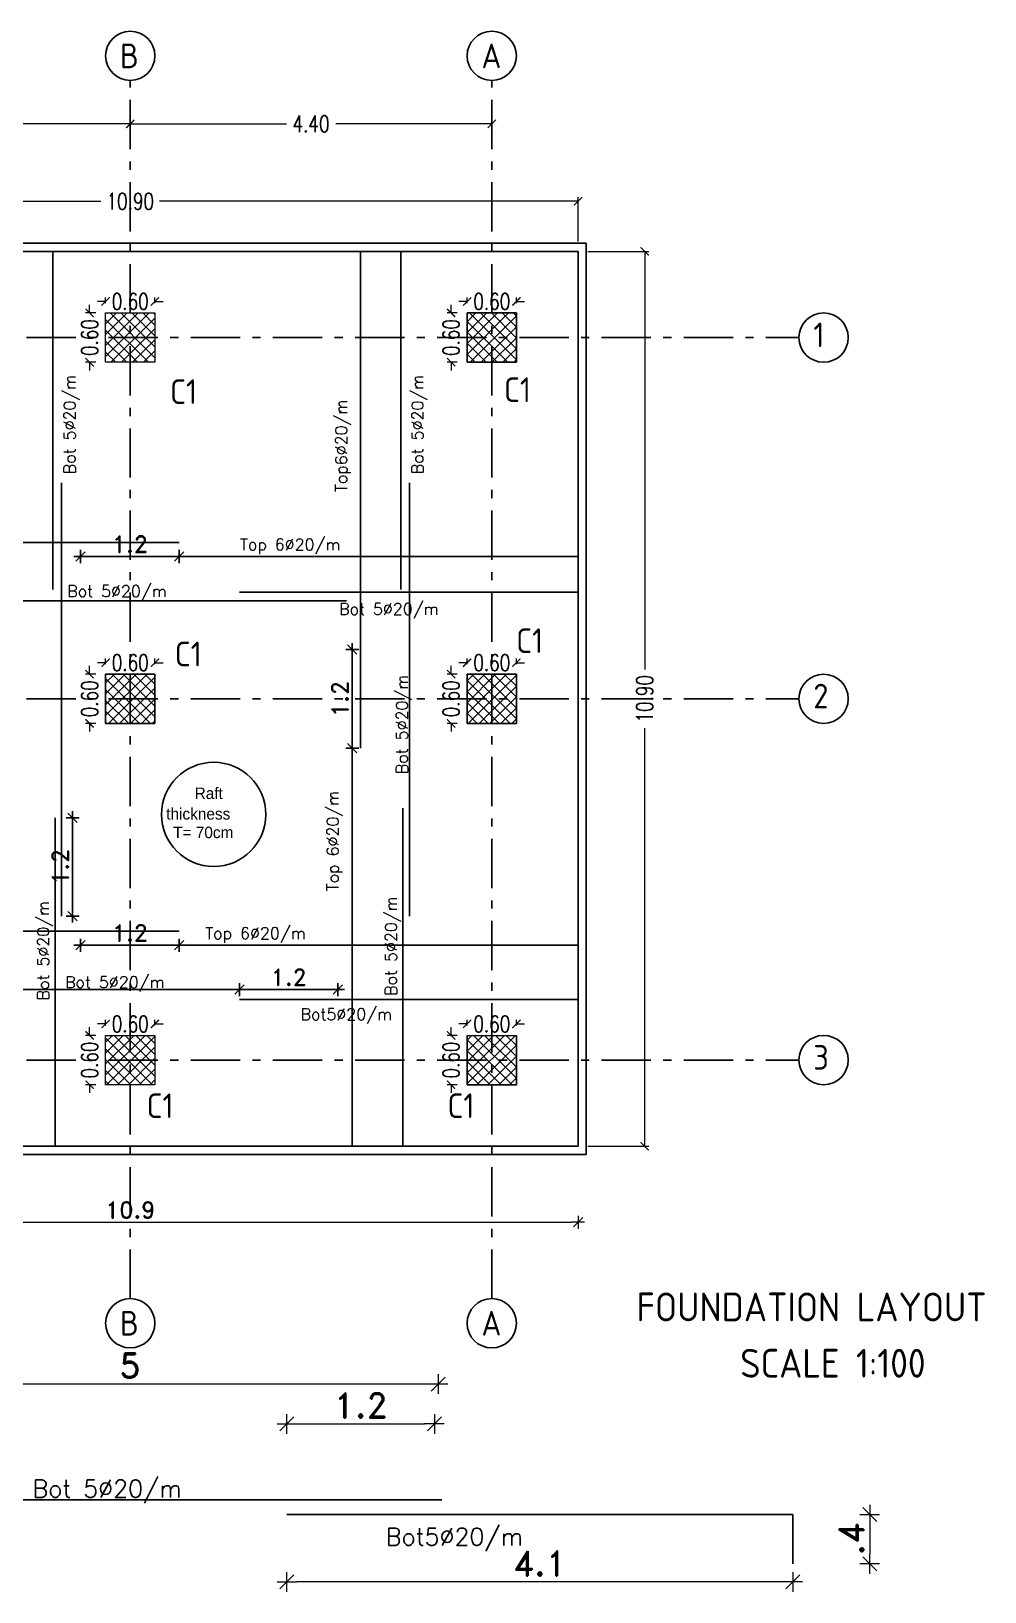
# Model space of a CAD drawing. Extents: x 166525 to 167198, y 178739 to 179747.
# Drawn here: x 166652.45 to 166664.06, y 179528.42 to 179547.43 of the extents above; entities that cross this region are included whole.
import ezdxf

# ---------------------------------------------------------------- set-up
doc = ezdxf.new("R2010")
doc.units = 0
doc.header["$MEASUREMENT"] = 0
doc.linetypes.add('ACAD_ISO10W100', pattern=[18, 12, -3, 0, -3])
doc.linetypes.add('AUSGEZOGEN', pattern=[0])
doc.layers.get('0').update_dxf_attribs({"linetype": 'CONTINUOUS'})
doc.layers.get('DEFPOINTS').update_dxf_attribs({"linetype": 'CONTINUOUS'})
for name, color, linetype in [('axis', 8, 'ACAD_ISO10W100'), ('BEAM-DIM', 4, 'CONTINUOUS'), ('EBENE0', 7, 'AUSGEZOGEN'), ('FRAME', 2, 'CONTINUOUS'), ('HATSH', 252, 'CONTINUOUS')]:
    doc.layers.add(name, color=color, linetype=linetype)
doc.layers.add('BEAM', color=6, linetype='CONTINUOUS', lineweight=13)
doc.styles.add('DIM', font='simplex.shx', dxfattribs={"width": 0.75})
doc.styles.add('ISO8', font='iso8')
doc.styles.add('ROMAND10', font='ROMAND.shx', dxfattribs={"height": 0.2})
doc.styles.add('ROMANS', font='romans.shx')
doc.dimstyles.new('1-100-layout', dxfattribs={"dimtxt": 0.2, "dimasz": 0.08, "dimexe": 0.18, "dimexo": 0.0625, "dimgap": 0.05, "dimtad": 1, "dimzin": 12, "dimdsep": 46, "dimtxsty": 'ROMAND10', "dimblk": '2', "dimcen": 0, "dimdle": 0.15, "dimse1": 1, "dimse2": 1, "dimclrd": 256, "dimclre": 9, "dimclrt": 1, "dimazin": 0, "dimtfac": 1, "dimtix": 1, "dimtofl": 0, "dimtmove": 2, "dimatfit": 0, "dimldrblk": '2', "dimfxl": 1, "dimtolj": 1, "dimtzin": 0, "dimlwd": -1, "dimlwe": -1, "dimarcsym": 0})
doc.dimstyles.new('MUTASIM', dxfattribs={"dimscale": 0.9995, "dimtxt": 0.2, "dimasz": 0.1, "dimexe": 0.05, "dimexo": 0.12, "dimgap": 0.05, "dimtad": 0, "dimzin": 0, "dimdsep": 46, "dimtxsty": 'DIM', "dimblk": 'ARCHTICK', "dimcen": 0.09, "dimclrd": 35, "dimclre": 33, "dimclrt": 256, "dimazin": 0, "dimtfac": 1, "dimtofl": 0, "dimtmove": 1, "dimatfit": 3, "dimfxl": 0.18, "dimtolj": 1, "dimtzin": 0, "dimlwd": 13, "dimlwe": 9, "dimarcsym": 0})
pattern_1 = [(45, (160731.91862, 180621.71945), (-0.0662912607, 0.0662912607), []), (135, (160731.91862, 180621.71945), (-0.0662912607, -0.0662912607), [])]

# ---------------------------------------------------------------- blocks, each defined once
blk = doc.blocks.new('_ARCHTICK')
at = {"color": 0, "linetype": 'ByBlock', "const_width": 0.15}
blk.add_lwpolyline([(-0.5, -0.5), (0.5, 0.5)], dxfattribs=at)
blk = doc.blocks.new('*D759')
at = {"layer": 'BEAM', "color": 35, "lineweight": 13, "transparency": 16777216}
for p, q in [((166653.359, 179544.135), (166653.259, 179544.135)), ((166653.959, 179544.135), (166654.059, 179544.135))]:
    blk.add_line(p, q, dxfattribs=at)
at = {"layer": 'BEAM', "color": 33, "lineweight": 9, "transparency": 16777216}
for p, q in [((166653.359, 179544.115), (166653.359, 179544.185)), ((166653.959, 179544.115), (166653.959, 179544.185))]:
    blk.add_line(p, q, dxfattribs=at)
at = {"layer": 'DEFPOINTS', "color": 0, "transparency": 16777216}
for p in [(166653.959, 179544.135), (166653.359, 179543.995), (166653.959, 179543.995)]:
    blk.add_point(p, dxfattribs=at)
at = {"layer": 'BEAM', "color": 35, "lineweight": 13, "transparency": 16777216, "xscale": 0.09995000000000001, "yscale": 0.09995000000000001, "zscale": 0.09995000000000001}
blk.add_blockref('_ARCHTICK', (166653.359, 179544.135), dxfattribs=at)
at = {"layer": 'BEAM', "color": 35, "lineweight": 13, "transparency": 16777216, "xscale": 0.09995000000000001, "yscale": 0.09995000000000001, "zscale": 0.09995000000000001, "rotation": 180}
blk.add_blockref('_ARCHTICK', (166653.959, 179544.135), dxfattribs=at)
at = {"layer": 'BEAM', "transparency": 16777216, "insert": (166653.659, 179544.135), "char_height": 0.1999, "attachment_point": 5, "style": 'DIM'}
blk.add_mtext('\\A1;0.60', dxfattribs=at)
blk = doc.blocks.new('*D760')
at = {"layer": 'BEAM', "color": 35, "lineweight": 13, "transparency": 16777216}
for p, q in [((166653.164, 179543.995), (166653.164, 179544.095)), ((166653.164, 179543.395), (166653.164, 179543.295))]:
    blk.add_line(p, q, dxfattribs=at)
at = {"layer": 'BEAM', "color": 33, "lineweight": 9, "transparency": 16777216}
for p, q in [((166653.239, 179543.995), (166653.114, 179543.995)), ((166653.239, 179543.395), (166653.114, 179543.395))]:
    blk.add_line(p, q, dxfattribs=at)
at = {"layer": 'DEFPOINTS', "color": 0, "transparency": 16777216}
for p in [(166653.164, 179543.995), (166653.359, 179543.995), (166653.359, 179543.395)]:
    blk.add_point(p, dxfattribs=at)
at = {"layer": 'BEAM', "color": 35, "lineweight": 13, "transparency": 16777216, "xscale": 0.09995000000000001, "yscale": 0.09995000000000001, "zscale": 0.09995000000000001}
for p, rotation in [((166653.164, 179543.995), 270), ((166653.164, 179543.395), 90)]:
    blk.add_blockref('_ARCHTICK', p, dxfattribs=dict(at, rotation=rotation))
at = {"layer": 'BEAM', "transparency": 16777216, "insert": (166653.164, 179543.695), "char_height": 0.1999, "attachment_point": 5, "rotation": 90, "style": 'DIM'}
blk.add_mtext('\\A1;0.60', dxfattribs=at)
blk = doc.blocks.new('*D761')
at = {"layer": 'BEAM', "color": 35, "lineweight": 13, "transparency": 16777216}
for p, q in [((166657.759, 179544.135), (166657.659, 179544.135)), ((166658.359, 179544.135), (166658.459, 179544.135))]:
    blk.add_line(p, q, dxfattribs=at)
at = {"layer": 'BEAM', "color": 33, "lineweight": 9, "transparency": 16777216}
for p, q in [((166657.759, 179544.115), (166657.759, 179544.185)), ((166658.359, 179544.115), (166658.359, 179544.185))]:
    blk.add_line(p, q, dxfattribs=at)
at = {"layer": 'DEFPOINTS', "color": 0, "transparency": 16777216}
for p in [(166658.359, 179544.135), (166657.759, 179543.995), (166658.359, 179543.995)]:
    blk.add_point(p, dxfattribs=at)
at = {"layer": 'BEAM', "color": 35, "lineweight": 13, "transparency": 16777216, "xscale": 0.09995000000000001, "yscale": 0.09995000000000001, "zscale": 0.09995000000000001}
blk.add_blockref('_ARCHTICK', (166657.759, 179544.135), dxfattribs=at)
at = {"layer": 'BEAM', "color": 35, "lineweight": 13, "transparency": 16777216, "xscale": 0.09995000000000001, "yscale": 0.09995000000000001, "zscale": 0.09995000000000001, "rotation": 180}
blk.add_blockref('_ARCHTICK', (166658.359, 179544.135), dxfattribs=at)
at = {"layer": 'BEAM', "transparency": 16777216, "insert": (166658.059, 179544.135), "char_height": 0.1999, "attachment_point": 5, "style": 'DIM'}
blk.add_mtext('\\A1;0.60', dxfattribs=at)
blk = doc.blocks.new('*D762')
at = {"layer": 'BEAM', "color": 35, "lineweight": 13, "transparency": 16777216}
for p, q in [((166657.564, 179543.995), (166657.564, 179544.095)), ((166657.564, 179543.395), (166657.564, 179543.295))]:
    blk.add_line(p, q, dxfattribs=at)
at = {"layer": 'BEAM', "color": 33, "lineweight": 9, "transparency": 16777216}
for p, q in [((166657.639, 179543.995), (166657.514, 179543.995)), ((166657.639, 179543.395), (166657.514, 179543.395))]:
    blk.add_line(p, q, dxfattribs=at)
at = {"layer": 'DEFPOINTS', "color": 0, "transparency": 16777216}
for p in [(166657.564, 179543.995), (166657.759, 179543.995), (166657.759, 179543.395)]:
    blk.add_point(p, dxfattribs=at)
at = {"layer": 'BEAM', "color": 35, "lineweight": 13, "transparency": 16777216, "xscale": 0.09995000000000001, "yscale": 0.09995000000000001, "zscale": 0.09995000000000001}
for p, rotation in [((166657.564, 179543.995), 270), ((166657.564, 179543.395), 90)]:
    blk.add_blockref('_ARCHTICK', p, dxfattribs=dict(at, rotation=rotation))
at = {"layer": 'BEAM', "transparency": 16777216, "insert": (166657.564, 179543.695), "char_height": 0.1999, "attachment_point": 5, "rotation": 90, "style": 'DIM'}
blk.add_mtext('\\A1;0.60', dxfattribs=at)
blk = doc.blocks.new('*D763')
at = {"layer": 'BEAM', "color": 35, "lineweight": 13, "transparency": 16777216}
for p, q in [((166657.759, 179539.735), (166657.659, 179539.735)), ((166658.359, 179539.735), (166658.459, 179539.735))]:
    blk.add_line(p, q, dxfattribs=at)
at = {"layer": 'BEAM', "color": 33, "lineweight": 9, "transparency": 16777216}
for p, q in [((166657.759, 179539.715), (166657.759, 179539.785)), ((166658.359, 179539.715), (166658.359, 179539.785))]:
    blk.add_line(p, q, dxfattribs=at)
at = {"layer": 'DEFPOINTS', "color": 0, "transparency": 16777216}
for p in [(166658.359, 179539.735), (166657.759, 179539.595), (166658.359, 179539.595)]:
    blk.add_point(p, dxfattribs=at)
at = {"layer": 'BEAM', "color": 35, "lineweight": 13, "transparency": 16777216, "xscale": 0.09995000000000001, "yscale": 0.09995000000000001, "zscale": 0.09995000000000001}
blk.add_blockref('_ARCHTICK', (166657.759, 179539.735), dxfattribs=at)
at = {"layer": 'BEAM', "color": 35, "lineweight": 13, "transparency": 16777216, "xscale": 0.09995000000000001, "yscale": 0.09995000000000001, "zscale": 0.09995000000000001, "rotation": 180}
blk.add_blockref('_ARCHTICK', (166658.359, 179539.735), dxfattribs=at)
at = {"layer": 'BEAM', "transparency": 16777216, "insert": (166658.059, 179539.735), "char_height": 0.1999, "attachment_point": 5, "style": 'DIM'}
blk.add_mtext('\\A1;0.60', dxfattribs=at)
blk = doc.blocks.new('*D764')
at = {"layer": 'BEAM', "color": 35, "lineweight": 13, "transparency": 16777216}
for p, q in [((166657.564, 179539.595), (166657.564, 179539.695)), ((166657.564, 179538.995), (166657.564, 179538.895))]:
    blk.add_line(p, q, dxfattribs=at)
at = {"layer": 'BEAM', "color": 33, "lineweight": 9, "transparency": 16777216}
for p, q in [((166657.639, 179539.595), (166657.514, 179539.595)), ((166657.639, 179538.995), (166657.514, 179538.995))]:
    blk.add_line(p, q, dxfattribs=at)
at = {"layer": 'DEFPOINTS', "color": 0, "transparency": 16777216}
for p in [(166657.564, 179539.595), (166657.759, 179539.595), (166657.759, 179538.995)]:
    blk.add_point(p, dxfattribs=at)
at = {"layer": 'BEAM', "color": 35, "lineweight": 13, "transparency": 16777216, "xscale": 0.09995000000000001, "yscale": 0.09995000000000001, "zscale": 0.09995000000000001}
for p, rotation in [((166657.564, 179539.595), 270), ((166657.564, 179538.995), 90)]:
    blk.add_blockref('_ARCHTICK', p, dxfattribs=dict(at, rotation=rotation))
at = {"layer": 'BEAM', "transparency": 16777216, "insert": (166657.564, 179539.295), "char_height": 0.1999, "attachment_point": 5, "rotation": 90, "style": 'DIM'}
blk.add_mtext('\\A1;0.60', dxfattribs=at)
blk = doc.blocks.new('*D765')
at = {"layer": 'BEAM', "color": 35, "lineweight": 13, "transparency": 16777216}
for p, q in [((166657.759, 179535.335), (166657.659, 179535.335)), ((166658.359, 179535.335), (166658.459, 179535.335))]:
    blk.add_line(p, q, dxfattribs=at)
at = {"layer": 'BEAM', "color": 33, "lineweight": 9, "transparency": 16777216}
for p, q in [((166657.759, 179535.315), (166657.759, 179535.385)), ((166658.359, 179535.315), (166658.359, 179535.385))]:
    blk.add_line(p, q, dxfattribs=at)
at = {"layer": 'DEFPOINTS', "color": 0, "transparency": 16777216}
for p in [(166658.359, 179535.335), (166657.759, 179535.195), (166658.359, 179535.195)]:
    blk.add_point(p, dxfattribs=at)
at = {"layer": 'BEAM', "color": 35, "lineweight": 13, "transparency": 16777216, "xscale": 0.09995000000000001, "yscale": 0.09995000000000001, "zscale": 0.09995000000000001}
blk.add_blockref('_ARCHTICK', (166657.759, 179535.335), dxfattribs=at)
at = {"layer": 'BEAM', "color": 35, "lineweight": 13, "transparency": 16777216, "xscale": 0.09995000000000001, "yscale": 0.09995000000000001, "zscale": 0.09995000000000001, "rotation": 180}
blk.add_blockref('_ARCHTICK', (166658.359, 179535.335), dxfattribs=at)
at = {"layer": 'BEAM', "transparency": 16777216, "insert": (166658.059, 179535.335), "char_height": 0.1999, "attachment_point": 5, "style": 'DIM'}
blk.add_mtext('\\A1;0.60', dxfattribs=at)
blk = doc.blocks.new('*D744')
at = {"layer": 'BEAM', "color": 35, "lineweight": 13, "transparency": 16777216}
for p, q in [((166657.564, 179535.195), (166657.564, 179535.295)), ((166657.564, 179534.595), (166657.564, 179534.495))]:
    blk.add_line(p, q, dxfattribs=at)
at = {"layer": 'BEAM', "color": 33, "lineweight": 9, "transparency": 16777216}
for p, q in [((166657.639, 179535.195), (166657.514, 179535.195)), ((166657.639, 179534.595), (166657.514, 179534.595))]:
    blk.add_line(p, q, dxfattribs=at)
at = {"layer": 'DEFPOINTS', "color": 0, "transparency": 16777216}
for p in [(166657.564, 179535.195), (166657.759, 179535.195), (166657.759, 179534.595)]:
    blk.add_point(p, dxfattribs=at)
at = {"layer": 'BEAM', "color": 35, "lineweight": 13, "transparency": 16777216, "xscale": 0.09995000000000001, "yscale": 0.09995000000000001, "zscale": 0.09995000000000001}
for p, rotation in [((166657.564, 179535.195), 270), ((166657.564, 179534.595), 90)]:
    blk.add_blockref('_ARCHTICK', p, dxfattribs=dict(at, rotation=rotation))
at = {"layer": 'BEAM', "transparency": 16777216, "insert": (166657.564, 179534.895), "char_height": 0.1999, "attachment_point": 5, "rotation": 90, "style": 'DIM'}
blk.add_mtext('\\A1;0.60', dxfattribs=at)
blk = doc.blocks.new('*D745')
at = {"layer": 'BEAM', "color": 35, "lineweight": 13, "transparency": 16777216}
for p, q in [((166653.359, 179535.335), (166653.259, 179535.335)), ((166653.959, 179535.335), (166654.059, 179535.335))]:
    blk.add_line(p, q, dxfattribs=at)
at = {"layer": 'BEAM', "color": 33, "lineweight": 9, "transparency": 16777216}
for p, q in [((166653.359, 179535.315), (166653.359, 179535.385)), ((166653.959, 179535.315), (166653.959, 179535.385))]:
    blk.add_line(p, q, dxfattribs=at)
at = {"layer": 'DEFPOINTS', "color": 0, "transparency": 16777216}
for p in [(166653.959, 179535.335), (166653.359, 179535.195), (166653.959, 179535.195)]:
    blk.add_point(p, dxfattribs=at)
at = {"layer": 'BEAM', "color": 35, "lineweight": 13, "transparency": 16777216, "xscale": 0.09995000000000001, "yscale": 0.09995000000000001, "zscale": 0.09995000000000001}
blk.add_blockref('_ARCHTICK', (166653.359, 179535.335), dxfattribs=at)
at = {"layer": 'BEAM', "color": 35, "lineweight": 13, "transparency": 16777216, "xscale": 0.09995000000000001, "yscale": 0.09995000000000001, "zscale": 0.09995000000000001, "rotation": 180}
blk.add_blockref('_ARCHTICK', (166653.959, 179535.335), dxfattribs=at)
at = {"layer": 'BEAM', "transparency": 16777216, "insert": (166653.659, 179535.335), "char_height": 0.1999, "attachment_point": 5, "style": 'DIM'}
blk.add_mtext('\\A1;0.60', dxfattribs=at)
blk = doc.blocks.new('*D746')
at = {"layer": 'BEAM', "color": 35, "lineweight": 13, "transparency": 16777216}
for p, q in [((166653.164, 179535.195), (166653.164, 179535.295)), ((166653.164, 179534.595), (166653.164, 179534.495))]:
    blk.add_line(p, q, dxfattribs=at)
at = {"layer": 'BEAM', "color": 33, "lineweight": 9, "transparency": 16777216}
for p, q in [((166653.239, 179535.195), (166653.114, 179535.195)), ((166653.239, 179534.595), (166653.114, 179534.595))]:
    blk.add_line(p, q, dxfattribs=at)
at = {"layer": 'DEFPOINTS', "color": 0, "transparency": 16777216}
for p in [(166653.164, 179535.195), (166653.359, 179535.195), (166653.359, 179534.595)]:
    blk.add_point(p, dxfattribs=at)
at = {"layer": 'BEAM', "color": 35, "lineweight": 13, "transparency": 16777216, "xscale": 0.09995000000000001, "yscale": 0.09995000000000001, "zscale": 0.09995000000000001}
for p, rotation in [((166653.164, 179535.195), 270), ((166653.164, 179534.595), 90)]:
    blk.add_blockref('_ARCHTICK', p, dxfattribs=dict(at, rotation=rotation))
at = {"layer": 'BEAM', "transparency": 16777216, "insert": (166653.164, 179534.895), "char_height": 0.1999, "attachment_point": 5, "rotation": 90, "style": 'DIM'}
blk.add_mtext('\\A1;0.60', dxfattribs=at)
blk = doc.blocks.new('*D751')
at = {"layer": 'BEAM', "color": 35, "lineweight": 13, "transparency": 16777216}
for p, q in [((166653.359, 179539.735), (166653.259, 179539.735)), ((166653.959, 179539.735), (166654.059, 179539.735))]:
    blk.add_line(p, q, dxfattribs=at)
at = {"layer": 'BEAM', "color": 33, "lineweight": 9, "transparency": 16777216}
for p, q in [((166653.359, 179539.715), (166653.359, 179539.785)), ((166653.959, 179539.715), (166653.959, 179539.785))]:
    blk.add_line(p, q, dxfattribs=at)
at = {"layer": 'DEFPOINTS', "color": 0, "transparency": 16777216}
for p in [(166653.959, 179539.735), (166653.359, 179539.595), (166653.959, 179539.595)]:
    blk.add_point(p, dxfattribs=at)
at = {"layer": 'BEAM', "color": 35, "lineweight": 13, "transparency": 16777216, "xscale": 0.09995000000000001, "yscale": 0.09995000000000001, "zscale": 0.09995000000000001}
blk.add_blockref('_ARCHTICK', (166653.359, 179539.735), dxfattribs=at)
at = {"layer": 'BEAM', "color": 35, "lineweight": 13, "transparency": 16777216, "xscale": 0.09995000000000001, "yscale": 0.09995000000000001, "zscale": 0.09995000000000001, "rotation": 180}
blk.add_blockref('_ARCHTICK', (166653.959, 179539.735), dxfattribs=at)
at = {"layer": 'BEAM', "transparency": 16777216, "insert": (166653.659, 179539.735), "char_height": 0.1999, "attachment_point": 5, "style": 'DIM'}
blk.add_mtext('\\A1;0.60', dxfattribs=at)
blk = doc.blocks.new('*D752')
at = {"layer": 'BEAM', "color": 35, "lineweight": 13, "transparency": 16777216}
for p, q in [((166653.164, 179539.595), (166653.164, 179539.695)), ((166653.164, 179538.995), (166653.164, 179538.895))]:
    blk.add_line(p, q, dxfattribs=at)
at = {"layer": 'BEAM', "color": 33, "lineweight": 9, "transparency": 16777216}
for p, q in [((166653.239, 179539.595), (166653.114, 179539.595)), ((166653.239, 179538.995), (166653.114, 179538.995))]:
    blk.add_line(p, q, dxfattribs=at)
at = {"layer": 'DEFPOINTS', "color": 0, "transparency": 16777216}
for p in [(166653.164, 179539.595), (166653.359, 179539.595), (166653.359, 179538.995)]:
    blk.add_point(p, dxfattribs=at)
at = {"layer": 'BEAM', "color": 35, "lineweight": 13, "transparency": 16777216, "xscale": 0.09995000000000001, "yscale": 0.09995000000000001, "zscale": 0.09995000000000001}
for p, rotation in [((166653.164, 179539.595), 270), ((166653.164, 179538.995), 90)]:
    blk.add_blockref('_ARCHTICK', p, dxfattribs=dict(at, rotation=rotation))
at = {"layer": 'BEAM', "transparency": 16777216, "insert": (166653.164, 179539.295), "char_height": 0.1999, "attachment_point": 5, "rotation": 90, "style": 'DIM'}
blk.add_mtext('\\A1;0.60', dxfattribs=at)
blk = doc.blocks.new('*D753')
at = {"layer": 'BEAM', "color": 33, "lineweight": 9, "transparency": 16777216}
for p, q in [((166649.259, 179546.417), (166649.259, 179546.348)), ((166653.659, 179546.417), (166653.659, 179546.348))]:
    blk.add_line(p, q, dxfattribs=at)
at = {"layer": 'BEAM', "color": 35, "lineweight": 13, "transparency": 16777216}
for p, q in [((166649.259, 179546.298), (166651.159, 179546.298)), ((166653.659, 179546.298), (166651.759, 179546.298))]:
    blk.add_line(p, q, dxfattribs=at)
at = {"layer": 'DEFPOINTS', "color": 0, "transparency": 16777216}
for p in [(166649.259, 179546.298), (166653.659, 179546.298), (166653.659, 179546.298)]:
    blk.add_point(p, dxfattribs=at)
at = {"layer": 'BEAM', "color": 35, "lineweight": 13, "transparency": 16777216, "xscale": 0.09995000000000001, "yscale": 0.09995000000000001, "zscale": 0.09995000000000001, "rotation": 180}
blk.add_blockref('_ARCHTICK', (166649.259, 179546.298), dxfattribs=at)
at = {"layer": 'BEAM', "color": 35, "lineweight": 13, "transparency": 16777216, "xscale": 0.09995000000000001, "yscale": 0.09995000000000001, "zscale": 0.09995000000000001}
blk.add_blockref('_ARCHTICK', (166653.659, 179546.298), dxfattribs=at)
at = {"layer": 'BEAM', "transparency": 16777216, "insert": (166651.459, 179546.298), "char_height": 0.1999, "attachment_point": 5, "style": 'DIM'}
blk.add_mtext('\\A1;4.40', dxfattribs=at)
blk = doc.blocks.new('*D754')
at = {"layer": 'BEAM', "color": 33, "lineweight": 9, "transparency": 16777216}
for p, q in [((166653.659, 179546.417), (166653.659, 179546.348)), ((166658.059, 179546.417), (166658.059, 179546.348))]:
    blk.add_line(p, q, dxfattribs=at)
at = {"layer": 'BEAM', "color": 35, "lineweight": 13, "transparency": 16777216}
for p, q in [((166653.659, 179546.298), (166655.559, 179546.298)), ((166658.059, 179546.298), (166656.159, 179546.298))]:
    blk.add_line(p, q, dxfattribs=at)
at = {"layer": 'DEFPOINTS', "color": 0, "transparency": 16777216}
for p in [(166653.659, 179546.298), (166658.059, 179546.298), (166658.059, 179546.298)]:
    blk.add_point(p, dxfattribs=at)
at = {"layer": 'BEAM', "color": 35, "lineweight": 13, "transparency": 16777216, "xscale": 0.09995000000000001, "yscale": 0.09995000000000001, "zscale": 0.09995000000000001, "rotation": 180}
blk.add_blockref('_ARCHTICK', (166653.659, 179546.298), dxfattribs=at)
at = {"layer": 'BEAM', "color": 35, "lineweight": 13, "transparency": 16777216, "xscale": 0.09995000000000001, "yscale": 0.09995000000000001, "zscale": 0.09995000000000001}
blk.add_blockref('_ARCHTICK', (166658.059, 179546.298), dxfattribs=at)
at = {"layer": 'BEAM', "transparency": 16777216, "insert": (166655.859, 179546.298), "char_height": 0.1999, "attachment_point": 5, "style": 'DIM'}
blk.add_mtext('\\A1;4.40', dxfattribs=at)
blk = doc.blocks.new('*D784')
at = {"layer": 'BEAM', "color": 33, "lineweight": 9, "transparency": 16777216}
for p, q in [((166648.209, 179544.865), (166648.209, 179545.405)), ((166659.109, 179544.865), (166659.109, 179545.405))]:
    blk.add_line(p, q, dxfattribs=at)
at = {"layer": 'BEAM', "color": 35, "lineweight": 13, "transparency": 16777216}
for p, q in [((166648.209, 179545.355), (166653.302, 179545.355)), ((166659.109, 179545.355), (166654.016, 179545.355))]:
    blk.add_line(p, q, dxfattribs=at)
at = {"layer": 'DEFPOINTS', "color": 0, "transparency": 16777216}
for p in [(166648.209, 179545.355), (166648.209, 179544.745), (166659.109, 179544.745)]:
    blk.add_point(p, dxfattribs=at)
at = {"layer": 'BEAM', "color": 35, "lineweight": 13, "transparency": 16777216, "xscale": 0.09995000000000001, "yscale": 0.09995000000000001, "zscale": 0.09995000000000001, "rotation": 180}
blk.add_blockref('_ARCHTICK', (166648.209, 179545.355), dxfattribs=at)
at = {"layer": 'BEAM', "color": 35, "lineweight": 13, "transparency": 16777216, "xscale": 0.09995000000000001, "yscale": 0.09995000000000001, "zscale": 0.09995000000000001}
blk.add_blockref('_ARCHTICK', (166659.109, 179545.355), dxfattribs=at)
at = {"layer": 'BEAM', "transparency": 16777216, "insert": (166653.659, 179545.355), "char_height": 0.1999, "attachment_point": 5, "style": 'DIM'}
blk.add_mtext('\\A1;10.90', dxfattribs=at)
blk = doc.blocks.new('*D785')
at = {"layer": 'BEAM', "color": 33, "lineweight": 9, "transparency": 16777216}
for p, q in [((166659.229, 179544.745), (166659.97, 179544.745)), ((166659.229, 179533.845), (166659.97, 179533.845))]:
    blk.add_line(p, q, dxfattribs=at)
at = {"layer": 'BEAM', "color": 35, "lineweight": 13, "transparency": 16777216}
for p, q in [((166659.92, 179544.745), (166659.92, 179539.652)), ((166659.92, 179533.845), (166659.92, 179538.938))]:
    blk.add_line(p, q, dxfattribs=at)
at = {"layer": 'DEFPOINTS', "color": 0, "transparency": 16777216}
for p in [(166659.109, 179544.745), (166659.109, 179533.845), (166659.92, 179533.845)]:
    blk.add_point(p, dxfattribs=at)
at = {"layer": 'BEAM', "color": 35, "lineweight": 13, "transparency": 16777216, "xscale": 0.09995000000000001, "yscale": 0.09995000000000001, "zscale": 0.09995000000000001}
for p, rotation in [((166659.92, 179544.745), 90), ((166659.92, 179533.845), 270)]:
    blk.add_blockref('_ARCHTICK', p, dxfattribs=dict(at, rotation=rotation))
at = {"layer": 'BEAM', "transparency": 16777216, "insert": (166659.92, 179539.295), "char_height": 0.1999, "attachment_point": 5, "rotation": 90, "style": 'DIM'}
blk.add_mtext('\\A1;10.90', dxfattribs=at)
blk = doc.blocks.new('2')
for p, q in [((1, 0), (-1, 0)), ((0.71, 0.71), (-0.71, -0.71)), ((0, 1), (0, -1))]:
    blk.add_line(p, q)
blk = doc.blocks.new('*D826')
at = {"transparency": 16777216}
blk.add_line((166654.175, 179541.028), (166653.134, 179541.028), dxfattribs=at)
at = {"layer": 'DEFPOINTS', "color": 0, "linetype": 'Continuous', "transparency": 16777216}
for p in [(166654.255, 179541.198), (166653.054, 179541.028), (166653.054, 179541.028)]:
    blk.add_point(p, dxfattribs=at)
at = {"linetype": 'Continuous', "transparency": 16777216, "xscale": 0.08, "yscale": 0.08, "zscale": 0.08, "rotation": 180}
blk.add_blockref('2', (166653.054, 179541.028), dxfattribs=at)
at = {"linetype": 'Continuous', "transparency": 16777216, "xscale": 0.08, "yscale": 0.08, "zscale": 0.08}
blk.add_blockref('2', (166654.255, 179541.028), dxfattribs=at)
at = {"color": 1, "linetype": 'Continuous', "transparency": 16777216, "insert": (166653.655, 179541.178), "char_height": 0.2, "attachment_point": 5, "style": 'ROMAND10'}
blk.add_mtext('\\A1;1.2', dxfattribs=at)
blk = doc.blocks.new('*D827')
at = {"transparency": 16777216}
blk.add_line((166656.361, 179539.814), (166656.361, 179538.773), dxfattribs=at)
at = {"layer": 'DEFPOINTS', "color": 0, "linetype": 'Continuous', "transparency": 16777216}
for p in [(166656.361, 179539.894), (166656.361, 179538.693), (166656.463, 179538.693)]:
    blk.add_point(p, dxfattribs=at)
at = {"linetype": 'Continuous', "transparency": 16777216, "xscale": 0.08, "yscale": 0.08, "zscale": 0.08}
for p, rotation in [((166656.361, 179539.894), 90), ((166656.361, 179538.693), 270)]:
    blk.add_blockref('2', p, dxfattribs=dict(at, rotation=rotation))
at = {"color": 1, "linetype": 'Continuous', "transparency": 16777216, "insert": (166656.211, 179539.293), "char_height": 0.2, "attachment_point": 5, "rotation": 90, "style": 'ROMAND10'}
blk.add_mtext('\\A1;1.2', dxfattribs=at)
blk = doc.blocks.new('*D828')
at = {"transparency": 16777216}
blk.add_line((166652.957, 179537.765), (166652.957, 179536.729), dxfattribs=at)
at = {"layer": 'DEFPOINTS', "color": 0, "linetype": 'Continuous', "transparency": 16777216}
for p in [(166652.744, 179537.845), (166652.823, 179536.649), (166652.957, 179536.649)]:
    blk.add_point(p, dxfattribs=at)
at = {"linetype": 'Continuous', "transparency": 16777216, "xscale": 0.08, "yscale": 0.08, "zscale": 0.08}
for p, rotation in [((166652.957, 179537.845), 90), ((166652.957, 179536.649), 270)]:
    blk.add_blockref('2', p, dxfattribs=dict(at, rotation=rotation))
at = {"color": 1, "linetype": 'Continuous', "transparency": 16777216, "insert": (166652.807, 179537.247), "char_height": 0.2, "attachment_point": 5, "rotation": 90, "style": 'ROMAND10'}
blk.add_mtext('\\A1;1.2', dxfattribs=at)
blk = doc.blocks.new('*D829')
at = {"transparency": 16777216}
blk.add_line((166656.106, 179535.753), (166655.069, 179535.753), dxfattribs=at)
at = {"layer": 'DEFPOINTS', "color": 0, "linetype": 'Continuous', "transparency": 16777216}
for p in [(166654.989, 179535.753), (166656.186, 179535.753), (166654.989, 179535.633)]:
    blk.add_point(p, dxfattribs=at)
at = {"linetype": 'Continuous', "transparency": 16777216, "xscale": 0.08, "yscale": 0.08, "zscale": 0.08, "rotation": 180}
blk.add_blockref('2', (166654.989, 179535.753), dxfattribs=at)
at = {"linetype": 'Continuous', "transparency": 16777216, "xscale": 0.08, "yscale": 0.08, "zscale": 0.08}
blk.add_blockref('2', (166656.186, 179535.753), dxfattribs=at)
at = {"color": 1, "linetype": 'Continuous', "transparency": 16777216, "insert": (166655.588, 179535.903), "char_height": 0.2, "attachment_point": 5, "style": 'ROMAND10'}
blk.add_mtext('\\A1;1.2', dxfattribs=at)
blk = doc.blocks.new('*D830')
at = {"transparency": 16777216}
blk.add_line((166654.175, 179536.293), (166653.134, 179536.293), dxfattribs=at)
at = {"layer": 'DEFPOINTS', "color": 0, "linetype": 'Continuous', "transparency": 16777216}
for p in [(166654.255, 179536.463), (166653.054, 179536.293), (166653.054, 179536.293)]:
    blk.add_point(p, dxfattribs=at)
at = {"linetype": 'Continuous', "transparency": 16777216, "xscale": 0.08, "yscale": 0.08, "zscale": 0.08, "rotation": 180}
blk.add_blockref('2', (166653.054, 179536.293), dxfattribs=at)
at = {"linetype": 'Continuous', "transparency": 16777216, "xscale": 0.08, "yscale": 0.08, "zscale": 0.08}
blk.add_blockref('2', (166654.255, 179536.293), dxfattribs=at)
at = {"color": 1, "linetype": 'Continuous', "transparency": 16777216, "insert": (166653.655, 179536.443), "char_height": 0.2, "attachment_point": 5, "style": 'ROMAND10'}
blk.add_mtext('\\A1;1.2', dxfattribs=at)
blk = doc.blocks.new('*D843')
at = {"layer": 'BEAM', "transparency": 16777216}
blk.add_line((166648.289, 179532.919), (166659.029, 179532.919), dxfattribs=at)
at = {"layer": 'DEFPOINTS', "color": 0, "transparency": 16777216}
for p in [(166648.209, 179533.845), (166659.109, 179533.845), (166659.109, 179532.919)]:
    blk.add_point(p, dxfattribs=at)
at = {"layer": 'BEAM', "transparency": 16777216, "xscale": 0.08, "yscale": 0.08, "zscale": 0.08, "rotation": 180}
blk.add_blockref('2', (166648.209, 179532.919), dxfattribs=at)
at = {"layer": 'BEAM', "transparency": 16777216, "xscale": 0.08, "yscale": 0.08, "zscale": 0.08}
blk.add_blockref('2', (166659.109, 179532.919), dxfattribs=at)
at = {"layer": 'BEAM', "color": 1, "transparency": 16777216, "insert": (166653.659, 179533.069), "char_height": 0.2, "attachment_point": 5, "style": 'ROMAND10'}
blk.add_mtext('\\A1;10.9', dxfattribs=at)

msp = doc.modelspace()

# ---------------------------------------------------------------- hatches: boundary and pattern name
at = {"layer": 'HATSH'}
h = msp.add_hatch(dxfattribs=at)
h.set_pattern_fill('ANSI37', color=256, scale=0.75, style=0)
h.set_pattern_definition(pattern_1)
h.paths.add_polyline_path([(166653.95889, 179543.39463), (166653.95889, 179543.99463), (166653.35889, 179543.99463), (166653.35889, 179543.39463)])
h = msp.add_hatch(dxfattribs=at)
h.set_pattern_fill('ANSI37', color=256, scale=0.75, style=0)
h.set_pattern_definition(pattern_1)
h.paths.add_polyline_path([(166658.35889, 179543.39463), (166658.35889, 179543.99463), (166657.75889, 179543.99463), (166657.75889, 179543.39463)])
h = msp.add_hatch(dxfattribs=at)
h.set_pattern_fill('ANSI37', color=256, scale=0.75, style=0)
h.set_pattern_definition(pattern_1)
h.paths.add_polyline_path([(166657.75889, 179539.59463), (166657.75889, 179538.99463), (166658.35889, 179538.99463), (166658.35889, 179539.59463)])
h.paths.add_polyline_path([(166653.95889, 179539.59463), (166653.35889, 179539.59463), (166653.35889, 179538.99463), (166653.95889, 179538.99463)])
h.paths.add_polyline_path([(166648.95889, 179538.99463), (166649.55889, 179538.99463), (166649.55889, 179539.59463), (166648.95889, 179539.59463)])
h = msp.add_hatch(dxfattribs=at)
h.set_pattern_fill('ANSI37', color=256, scale=0.75, style=0)
h.set_pattern_definition(pattern_1)
h.paths.add_polyline_path([(166658.35889, 179534.59463), (166658.35889, 179535.19463), (166657.75889, 179535.19463), (166657.75889, 179534.59463)])
h.paths.add_polyline_path([(166653.95889, 179534.59463), (166653.95889, 179535.19463), (166653.35889, 179535.19463), (166653.35889, 179534.59463)])
h.paths.add_polyline_path([(166648.95889, 179534.59463), (166649.55889, 179534.59463), (166649.55889, 179535.19463), (166648.95889, 179535.19463)])

# ---------------------------------------------------------------- linework, layer by layer
at = {"color": 8, "linetype": 'Continuous'}
for p, q in [((166659.20889, 179544.84463), (166648.10889, 179544.84463)), ((166659.20889, 179533.74463), (166659.20889, 179544.84463)), ((166648.10889, 179533.74463), (166659.20889, 179533.74463))]:
    msp.add_line(p, q, dxfattribs=at)
at = {"color": 2, "linetype": 'Continuous'}
for p, q in [((166659.10889, 179544.74463), (166648.20889, 179544.74463)), ((166652.71744, 179544.74463), (166652.71744, 179540.62524)), ((166656.46284, 179538.69288), (166656.46284, 179544.74463)), ((166656.95106, 179544.74463), (166656.95106, 179540.62524)), ((166659.10889, 179533.84463), (166659.10889, 179544.74463)), ((166652.82342, 179541.92569), (166652.82342, 179536.64865)), ((166657.05704, 179541.92569), (166657.05704, 179536.64865)), ((166654.25493, 179541.19802), (166648.20889, 179541.19802)), ((166659.10889, 179541.02814), (166653.05409, 179541.02814)), ((166656.28994, 179540.48731), (166651.0129, 179540.48731)), ((166659.10889, 179540.59329), (166654.98949, 179540.59329)), ((166656.3606, 179533.84463), (166656.3606, 179539.89377)), ((166656.97778, 179537.96127), (166656.97778, 179533.84463)), ((166652.74416, 179537.84514), (166652.74416, 179533.84463)), ((166654.25493, 179536.46323), (166648.20889, 179536.46323)), ((166659.10889, 179536.29335), (166653.05409, 179536.29335)), ((166656.18553, 179535.75251), (166651.12619, 179535.75251)), ((166659.10889, 179535.63274), (166654.98949, 179535.63274)), ((166648.20889, 179533.84463), (166659.10889, 179533.84463)), ((166657.45037, 179529.53798), (166649.86135, 179529.53798)), ((166661.7229, 179529.35833), (166655.56631, 179529.35833)), ((166661.7229, 179529.35833), (166661.7229, 179528.75833))]:
    msp.add_line(p, q, dxfattribs=at)
at = {"color": 4}
msp.add_circle((166654.6746, 179537.88661), 0.63492, dxfattribs=at)
at = {"layer": 'axis', "ltscale": 0.05}
for p, q in [((166653.65889, 179531.98884), (166653.65889, 179546.82648)), ((166658.05889, 179531.98884), (166658.05889, 179546.82648)), ((166645.39583, 179543.69463), (166661.79797, 179543.69463)), ((166645.39583, 179539.29463), (166661.79797, 179539.29463)), ((166645.39583, 179534.89463), (166661.79797, 179534.89463))]:
    msp.add_line(p, q, dxfattribs=at)
at = {"layer": 'BEAM'}
for p, q in [((166657.28537, 179530.9478), (166650.02635, 179530.9478)), ((166655.68631, 179530.46359), (166657.24037, 179530.46359)), ((166662.65975, 179529.23833), (166662.65975, 179528.87833)), ((166661.6029, 179528.53812), (166655.68631, 179528.53812))]:
    msp.add_line(p, q, dxfattribs=at)
for points in [[(166653.35889, 179543.99463), (166653.95889, 179543.99463), (166653.95889, 179543.39463), (166653.35889, 179543.39463)], [(166657.75889, 179543.99463), (166658.35889, 179543.99463), (166658.35889, 179543.39463), (166657.75889, 179543.39463)], [(166653.35889, 179539.59463), (166653.95889, 179539.59463), (166653.95889, 179538.99463), (166653.35889, 179538.99463)], [(166657.75889, 179539.59463), (166658.35889, 179539.59463), (166658.35889, 179538.99463), (166657.75889, 179538.99463)], [(166653.35889, 179535.19463), (166653.95889, 179535.19463), (166653.95889, 179534.59463), (166653.35889, 179534.59463)], [(166657.75889, 179535.19463), (166658.35889, 179535.19463), (166658.35889, 179534.59463), (166657.75889, 179534.59463)]]:
    msp.add_lwpolyline(points, close=True, dxfattribs=at)
at = {"layer": 'EBENE0', "color": 3, "linetype": 'AUSGEZOGEN'}
for p, q in [((166658.35889, 179543.99463), (166657.75889, 179543.99463)), ((166657.75889, 179543.99463), (166657.75889, 179543.39463)), ((166658.35889, 179543.39463), (166658.35889, 179543.99463)), ((166657.75889, 179543.39463), (166658.35889, 179543.39463)), ((166653.35889, 179539.59463), (166653.35889, 179538.99463)), ((166653.95889, 179539.59463), (166653.35889, 179539.59463)), ((166653.95889, 179538.99463), (166653.95889, 179539.59463)), ((166657.75889, 179539.59463), (166657.75889, 179538.99463)), ((166658.35889, 179539.59463), (166657.75889, 179539.59463)), ((166658.35889, 179538.99463), (166658.35889, 179539.59463)), ((166653.35889, 179538.99463), (166653.95889, 179538.99463)), ((166657.75889, 179538.99463), (166658.35889, 179538.99463)), ((166657.75889, 179535.19463), (166657.75889, 179534.59463)), ((166658.35889, 179534.59463), (166658.35889, 179535.19463)), ((166657.75889, 179534.59463), (166658.35889, 179534.59463))]:
    msp.add_line(p, q, dxfattribs=at)
at = {"layer": 'HATSH'}
for centre in [(166653.65889, 179547.12648), (166658.05889, 179547.12648), (166662.09797, 179543.69463), (166662.09797, 179539.29463), (166662.09797, 179534.89463), (166653.65889, 179531.68884), (166658.05889, 179531.68884)]:
    msp.add_circle(centre, 0.3, dxfattribs=at)

# ---------------------------------------------------------------- block references
at = {"layer": 'BEAM', "xscale": 0.12, "yscale": 0.12, "zscale": 0.12}
for p in [(166657.40537, 179530.9478), (166657.36037, 179530.46359), (166661.7229, 179528.53812)]:
    msp.add_blockref('2', p, dxfattribs=at)
for p, rotation in [((166655.56631, 179530.46359), 180), ((166662.65975, 179529.35833), 90), ((166662.65975, 179528.75833), 270), ((166655.56631, 179528.53812), 180)]:
    msp.add_blockref('2', p, dxfattribs=dict(at, rotation=rotation))

# ---------------------------------------------------------------- texts
at = {"color": 1, "linetype": 'Continuous', "char_height": 0.3, "attachment_point": 5, "style": 'ROMAND10'}
for s, insert in [('\\A1;5', (166653.65586, 179531.1728)), ('\\A1;1.2', (166656.46334, 179530.68859)), ('\\A1;4.1', (166658.64461, 179528.76312))]:
    msp.add_mtext(s, dxfattribs=dict(at, insert=insert))
at = {"color": 1, "linetype": 'Continuous', "insert": (166662.43475, 179529.05833), "char_height": 0.3, "attachment_point": 5, "rotation": 90, "style": 'ROMAND10'}
msp.add_mtext('\\A1;.4', dxfattribs=at)
at = {"layer": 'BEAM-DIM', "style": 'ROMANS'}
for s, p in [('Bot 5%%C20/m', (166652.99189, 179542.03149)), ('Bot 5%%C20/m', (166657.22551, 179542.03149)), ('Top6%%C20/m', (166656.29686, 179541.81372)), ('Bot 5%%C20/m', (166657.03673, 179538.37779)), ('Top 6%%C20/m', (166656.19463, 179536.95172)), ('Bot 5%%C20/m', (166652.66959, 179535.62224)), ('Bot 5%%C20/m', (166656.90321, 179535.67788))]:
    msp.add_text(s, height=0.1412385, rotation=90, dxfattribs=at).set_placement(p)
for s, height, p in [('Top 6%%C20/m', 0.1412385, (166654.99433, 179541.10378)), ('Bot 5%%C20/m', 0.1412385, (166652.89226, 179540.53621)), ('Bot 5%%C20/m', 0.1412385, (166656.20102, 179540.31884)), ('Top 6%%C20/m', 0.1412385, (166654.57111, 179536.36898)), ('Bot 5%%C20/m', 0.1412385, (166652.86522, 179535.77283)), ('Bot5%%C20/m', 0.1412385, (166655.73184, 179535.38263)), ('Bot 5%%C20/m', 0.2118577, (166652.4699, 179529.56846)), ('Bot5%%C20/m', 0.2118577, (166656.76983, 179528.98316))]:
    msp.add_text(s, height=height, dxfattribs=at).set_placement(p)
at = {"layer": 'EBENE0', "color": 3, "style": 'ISO8'}
for s, height, p in [('B', 0.3, (166653.53356, 179546.97613)), ('A', 0.3, (166657.93356, 179546.97613)), ('1', 0.3, (166661.97264, 179543.5781)), ('C1', 0.3, (166654.14339, 179542.88671)), ('C1', 0.3, (166658.20795, 179542.91021)), ('C1', 0.3, (166658.35554, 179539.85298)), ('C1', 0.3, (166654.20072, 179539.69074)), ('2', 0.3, (166661.97264, 179539.1781)), ('3', 0.3, (166661.97264, 179534.7781)), ('C1', 0.3, (166653.85771, 179534.18854)), ('C1', 0.3, (166657.51952, 179534.18854)), ('FOUNDATION LAYOUT', 0.35, (166659.81949, 179531.71241)), ('B', 0.3, (166653.53356, 179531.53918)), ('A', 0.3, (166657.93356, 179531.53918)), ('SCALE 1:100', 0.35, (166661.08255, 179531.02679))]:
    msp.add_text(s, height=height, dxfattribs=at).set_placement(p)
at = {"layer": 'FRAME', "color": 6}
for s, p in [('Raft ', (166654.4426, 179538.07437)), ('thickness', (166654.09627, 179537.8241)), ('T= 70cm', (166654.18059, 179537.59807))]:
    msp.add_text(s, height=0.14, dxfattribs=at).set_placement(p)

# ---------------------------------------------------------------- dimensions: what is measured, and where the dimension line sits
at = {"color": 2, "linetype": 'Continuous'}
for base, p1, p2, picture, middle in [((166653.05409, 179541.02814), (166654.25493, 179541.19802), (166653.05409, 179541.02814), '*D826', (166653.65451, 179541.17814)), ((166653.05409, 179536.29335), (166654.25493, 179536.46323), (166653.05409, 179536.29335), '*D830', (166653.65451, 179536.44335)), ((166654.98949, 179535.75251), (166656.18553, 179535.75251), (166654.98949, 179535.63274), '*D829', (166655.58751, 179535.90251))]:
    dim = msp.add_linear_dim(base=base, p1=p1, p2=p2, dimstyle='1-100-layout', override={"dimfxl": 0.18, "dimfxlon": 1}, dxfattribs=at)
    dim.commit()
    dim.dimension.update_dxf_attribs({"geometry": picture, "text_midpoint": middle})
for base, p1, p2, picture, middle in [((166656.3606, 179538.69288), (166656.3606, 179539.89377), (166656.46284, 179538.69288), '*D827', (166656.2106, 179539.29333)), ((166652.95652, 179536.64865), (166652.74416, 179537.84514), (166652.82342, 179536.64865), '*D828', (166652.80652, 179537.24689))]:
    dim = msp.add_linear_dim(base=base, p1=p1, p2=p2, angle=90, dimstyle='1-100-layout', override={"dimfxl": 0.18, "dimfxlon": 1}, dxfattribs=at)
    dim.commit()
    dim.dimension.update_dxf_attribs({"geometry": picture, "text_midpoint": middle})
at = {"layer": 'BEAM'}
for base, p1, p2, picture, middle in [((166653.65889, 179546.29754), (166649.25889, 179546.29754), (166653.65889, 179546.29754), '*D753', (166651.45889, 179546.29754)), ((166658.05889, 179546.29754), (166653.65889, 179546.29754), (166658.05889, 179546.29754), '*D754', (166655.85889, 179546.29754)), ((166648.20889, 179545.35484), (166659.10889, 179544.74463), (166648.20889, 179544.74463), '*D784', (166653.65889, 179545.35484)), ((166653.95889, 179544.13458), (166653.35889, 179543.99463), (166653.95889, 179543.99463), '*D759', (166653.65889, 179544.13458)), ((166658.35889, 179544.13458), (166657.75889, 179543.99463), (166658.35889, 179543.99463), '*D761', (166658.05889, 179544.13458)), ((166653.95889, 179539.73458), (166653.35889, 179539.59463), (166653.95889, 179539.59463), '*D751', (166653.65889, 179539.73458)), ((166658.35889, 179539.73458), (166657.75889, 179539.59463), (166658.35889, 179539.59463), '*D763', (166658.05889, 179539.73458)), ((166653.95889, 179535.33458), (166653.35889, 179535.19463), (166653.95889, 179535.19463), '*D745', (166653.65889, 179535.33458)), ((166658.35889, 179535.33458), (166657.75889, 179535.19463), (166658.35889, 179535.19463), '*D765', (166658.05889, 179535.33458))]:
    dim = msp.add_linear_dim(base=base, p1=p1, p2=p2, dimstyle='MUTASIM', dxfattribs=at)
    dim.commit()
    dim.dimension.update_dxf_attribs({"geometry": picture, "text_midpoint": middle})
for base, p1, p2, picture, middle in [((166659.91955, 179533.84463), (166659.10889, 179544.74463), (166659.10889, 179533.84463), '*D785', (166659.91955, 179539.29463)), ((166653.16397, 179543.99463), (166653.35889, 179543.39463), (166653.35889, 179543.99463), '*D760', (166653.16397, 179543.69463)), ((166657.56397, 179543.99463), (166657.75889, 179543.39463), (166657.75889, 179543.99463), '*D762', (166657.56397, 179543.69463)), ((166653.16397, 179539.59463), (166653.35889, 179538.99463), (166653.35889, 179539.59463), '*D752', (166653.16397, 179539.29463)), ((166657.56397, 179539.59463), (166657.75889, 179538.99463), (166657.75889, 179539.59463), '*D764', (166657.56397, 179539.29463)), ((166653.16397, 179535.19463), (166653.35889, 179534.59463), (166653.35889, 179535.19463), '*D746', (166653.16397, 179534.89463)), ((166657.56397, 179535.19463), (166657.75889, 179534.59463), (166657.75889, 179535.19463), '*D744', (166657.56397, 179534.89463))]:
    dim = msp.add_linear_dim(base=base, p1=p1, p2=p2, angle=90, dimstyle='MUTASIM', dxfattribs=at)
    dim.commit()
    dim.dimension.update_dxf_attribs({"geometry": picture, "text_midpoint": middle})
dim = msp.add_linear_dim(base=(166659.10889, 179532.91942), p1=(166648.20889, 179533.84463), p2=(166659.10889, 179533.84463), dimstyle='1-100-layout', override={"dimfxl": 0.18, "dimfxlon": 1}, dxfattribs=at)
dim.commit()
dim.dimension.update_dxf_attribs({"geometry": '*D843', "text_midpoint": (166653.65889, 179533.06942)})

doc.saveas('drawing.dxf')
